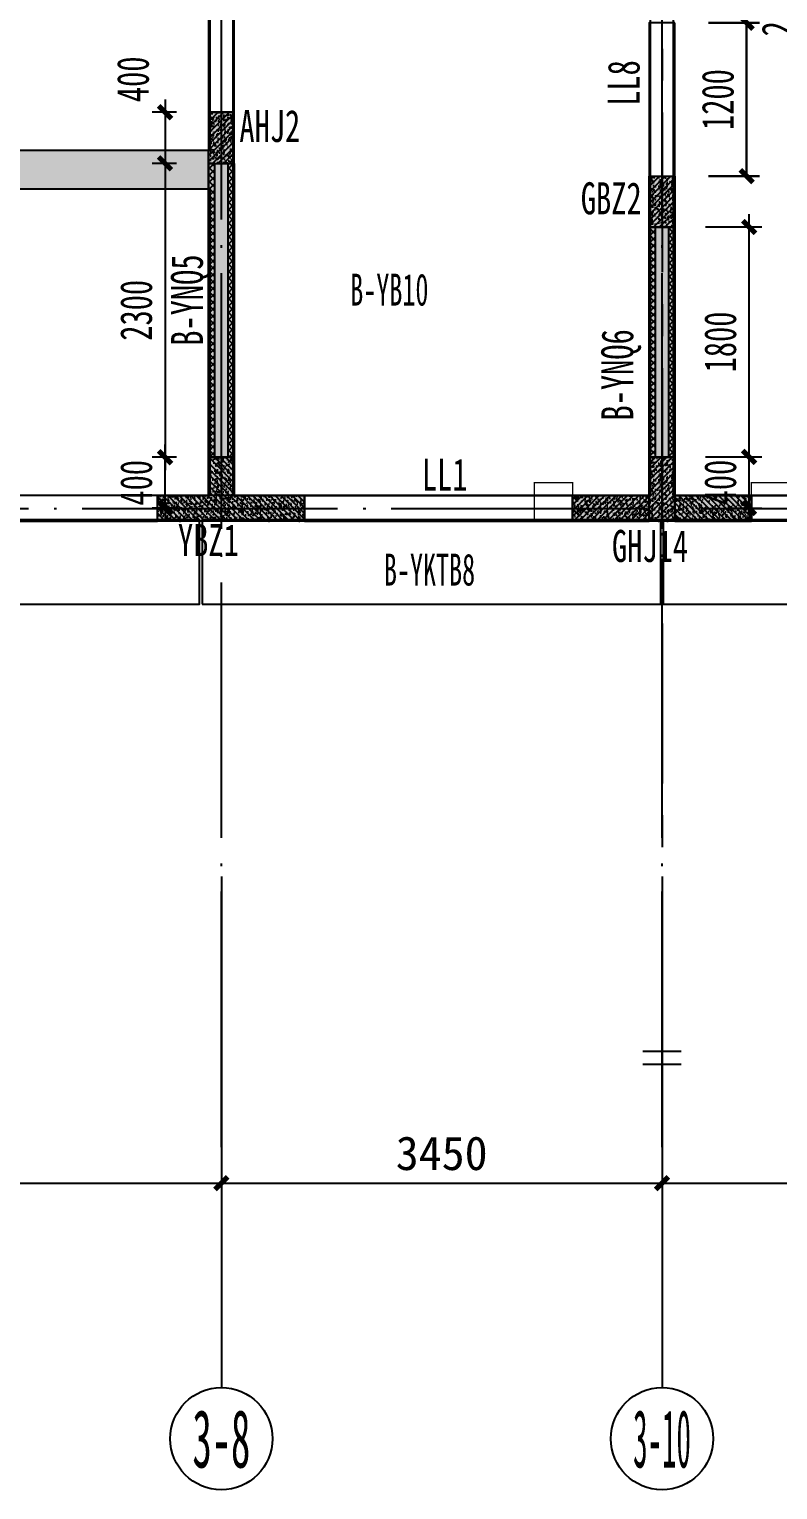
# Model space of a CAD drawing. Extents: x -3200781797 to -8106663, y 494714 to 1244925.
# Drawn here: x -8154755 to -8148894, y 998156 to 1009588 of the extents above; entities that cross this region are included whole.
import ezdxf
from ezdxf.enums import TextEntityAlignment as Align
from ezdxf.xclip import XClip

# ---------------------------------------------------------------- set-up
doc = ezdxf.new("R2010")
doc.units = 0
doc.header["$LTSCALE"] = 1000
doc.header["$MEASUREMENT"] = 0
doc.header["$XCLIPFRAME"] = 0
for name, pattern in [('120-墙体$0$CONTINOUS', [0]), ('3#-轴线$0$DOTE', [2.42, 2, -0.2, 0.02, -0.2]), ('3#4#5#$0$DASH', [0.35, 0.25, -0.1]), ('4#-标准层$0$CENTER', [2, 1.25, -0.25, 0.25, -0.25]), ('4#-标准层$0$CONTINOUS', [0]), ('DASH', [0.35, 0.25, -0.1])]:
    doc.linetypes.add(name, pattern=pattern)
doc.layers.get('Defpoints').update_dxf_attribs({"color": 30, "linetype": 'DASH'})
for name, color, linetype in [('120-墙体$0$S-WALL', 40, 'Continuous'), ('120-墙体$0$S-WALL-BEAM', 120, 'Continuous'), ('120-墙体$0$S-WALL-COLU', 252, '120-墙体$0$CONTINOUS'), ('120-墙体$0$S-WALL-COLU-HATC', 16, 'Continuous'), ('120-墙体$0$S-WALL-HATC', 253, 'Continuous'), ('3#-轴线$0$3#-轴号$0$A-ANNO-AXIS-CIRC', 3, 'Continuous'), ('3#-轴线$0$3#-轴号$0$A-ANNO-AXIS-TEXT', 7, 'Continuous'), ('3#-轴线$0$3#-轴号$0$A-ANNO-DIMS', 3, 'Continuous'), ('3#-轴线$0$A-ANNO-DOTE', 10, '3#-轴线$0$DOTE'), ('3#-轴线$0$AXIS_TEXT', 7, 'Continuous'), ('3#4#5#$0$DIM', 3, 'Continuous'), ('3#4#5#$0$PC-SLAB', 6, '3#4#5#$0$DASH'), ('3#4#5#$0$S-ANNO-TEXT', 7, 'Continuous'), ('3#4#5#$0$S-PC-FQ-NYQ', 4, 'Continuous'), ('3#4#5#$0$S-PC-FQ-WYQ', 4, 'Continuous'), ('3#4#5#$0$S-PC-SLAB', 6, 'Continuous'), ('3#4#5#$0$S-WALL-HATC', 253, 'Continuous'), ('4#-标准层$0$S-WALL', 40, 'Continuous'), ('4#-标准层$0$S-WALL-BEAM', 120, 'Continuous'), ('4#-标准层$0$S-WALL-COLU', 252, '4#-标准层$0$CONTINOUS'), ('4#-标准层$0$S-WALL-COLU-HATC', 16, 'Continuous'), ('4#-标准层$0$S-WALL-HATC', 253, 'Continuous'), ('4#-标准层$0$THIN', 7, 'Continuous'), ('DIM', 3, 'Continuous'), ('S-PC-FQ-WYQ', 4, 'Continuous'), ('S-WALL-BEAM-TEXT', 2, 'Continuous'), ('S-WALL-COLU-TEXT', 2, 'Continuous')]:
    doc.layers.add(name, color=color, linetype=linetype)
doc.layers.add('设备条件', color=5, linetype='Continuous', lineweight=30)
doc.styles.add('3#-轴线$0$3#-轴号$0$_TCH_AXIS', font='')
doc.styles.add('3#-轴线$0$3#-轴号$0$_TCH_DIM_T3', font='')
doc.styles.add('3#-轴线$0$COMPLEX', font='COMPLEX')
doc.styles.add('3#4#5#$0$外部参照 1$0$宋体', font='', dxfattribs={"width": 0.8})
doc.styles.add('3#4#5#$0$宋体', font='', dxfattribs={"width": 0.8})
doc.styles.add('3#4#5#$0$楷体', font='', dxfattribs={"width": 0.7})
doc.styles.add('TSSD_Dimension', font='', dxfattribs={"width": 0.7})
doc.styles.add('楷体GB312', font='', dxfattribs={"width": 0.8})
doc.styles.get('3#-轴线$0$3#-轴号$0$_TCH_AXIS').set_extended_font_data('SimSun')
doc.styles.get('3#-轴线$0$3#-轴号$0$_TCH_DIM_T3').set_extended_font_data('SimSun')
doc.styles.get('3#4#5#$0$外部参照 1$0$宋体').set_extended_font_data('SimSun')
doc.styles.get('3#4#5#$0$宋体').set_extended_font_data('SimSun')
doc.styles.get('3#4#5#$0$楷体').set_extended_font_data('KaiTi_GB2312')
doc.styles.get('TSSD_Dimension').set_extended_font_data('KaiTi_GB2312')
doc.styles.get('楷体GB312').set_extended_font_data('楷体_GB2312')
doc.dimstyles.new('3#-轴线$0$3#-轴号$0$_TCH_ARCH&&100', dxfattribs={"dimtxt": 264.345992, "dimasz": 100, "dimexe": 250, "dimexo": 300, "dimgap": 100, "dimtad": 1, "dimdec": 0, "dimzin": 0, "dimdsep": 46, "dimtxsty": '3#-轴线$0$3#-轴号$0$_TCH_DIM_T3', "dimblk": '3#-轴线$0$3#-轴号$0$_ArchTick', "dimcen": 0.09, "dimclrt": 7, "dimazin": 2, "dimtfac": 1, "dimtdec": 0, "dimtix": 1, "dimtmove": 2, "dimatfit": 3, "dimfxl": 100, "dimtolj": 1, "dimtzin": 0, "dimarcsym": 0})
doc.dimstyles.new('3#4#5#$0$TSSD_100_100', dxfattribs={"dimtxt": 250, "dimasz": 100, "dimexe": 100, "dimexo": 250, "dimgap": 100, "dimtad": 1, "dimdec": 0, "dimzin": 0, "dimdsep": 46, "dimtxsty": '3#4#5#$0$楷体', "dimblk": '3#4#5#$0$_ArchTick', "dimcen": 0, "dimdle": 100, "dimclrt": 7, "dimadec": 0, "dimazin": 0, "dimtfac": 1, "dimtdec": 0, "dimtix": 1, "dimtmove": 2, "dimatfit": 3, "dimfxl": 1, "dimtolj": 1, "dimtzin": 0, "dimarcsym": 0})
doc.dimstyles.new('TSSD_100_100$0', dxfattribs={"dimtxt": 250, "dimasz": 100, "dimexe": 100, "dimexo": 0, "dimgap": 100, "dimtad": 1, "dimdec": 0, "dimzin": 0, "dimdsep": 46, "dimtxsty": 'TSSD_Dimension', "dimblk1": 'ARCHTICK', "dimblk2": 'ARCHTICK', "dimsah": 1, "dimcen": 0, "dimclrt": 7, "dimadec": 0, "dimazin": 0, "dimtfac": 1, "dimtdec": 0, "dimtix": 1, "dimtmove": 2, "dimatfit": 3, "dimldrblk": 'ARCHTICK', "dimfxl": 300, "dimfxlon": 1, "dimtvp": 0.7, "dimtolj": 1, "dimtzin": 0, "dimarcsym": 0})

# ---------------------------------------------------------------- blocks, each defined once
blk = doc.blocks.new('ll-2f')
at = {"layer": 'S-WALL-BEAM-TEXT', "style": '楷体GB312', "width": 0.7}
blk.add_text('LL8', height=250, rotation=90, dxfattribs=at).set_placement((-8394249, 770020))
blk.add_text('LL1', height=250, dxfattribs=at).set_placement((-8395954, 767009))
blk = doc.blocks.new('A$C2b8e3595')
at = {"layer": 'S-WALL-COLU-TEXT', "const_width": 10}
for points in [[(19900, -10900), (20200, -10900), (20200, -11200), (19900, -11200)], [(21600, -10900), (21900, -10900), (21900, -11200), (21600, -11200)]]:
    blk.add_lwpolyline(points, close=True, dxfattribs=at)
blk = doc.blocks.new('an-4')
at = {"layer": 'S-WALL-COLU-TEXT', "style": '楷体GB312', "width": 0.7}
for s, p in [('AHJ2', (-8455666, 763062)), ('GBZ2', (-8452993, 762496)), ('YBZ1', (-8456147, 759821)), ('GHJ14', (-8452749, 759775))]:
    blk.add_text(s, height=250, dxfattribs=at).set_placement(p)
blk = doc.blocks.new('_ArchTick')
at = {"color": 0, "linetype": 'ByBlock', "const_width": 0.4}
blk.add_lwpolyline([(-0.5, -0.5), (0.5, 0.5)], dxfattribs=at)
blk = doc.blocks.new('*D1495')
at = {"layer": 'Defpoints', "color": 0, "transparency": 16777216}
for p in [(-8393974, 770869), (-8393974, 770669), (-8393411, 770669)]:
    blk.add_point(p, dxfattribs=at)
at = {"layer": 'DIM', "color": 0, "lineweight": -2, "transparency": 16777216}
for p, q in [((-8393411, 770869), (-8393411, 770969)), ((-8393711, 770869), (-8393311, 770869)), ((-8393411, 770869), (-8393411, 770669)), ((-8393711, 770669), (-8393311, 770669)), ((-8393411, 770669), (-8393411, 770569))]:
    blk.add_line(p, q, dxfattribs=at)
at = {"layer": 'DIM', "color": 0, "lineweight": -2, "transparency": 16777216, "xscale": 100, "yscale": 100, "zscale": 100}
for p, rotation in [((-8393411, 770869), 270), ((-8393411, 770669), 90)]:
    blk.add_blockref('_ArchTick', p, dxfattribs=dict(at, rotation=rotation))
at = {"layer": 'DIM', "color": 7, "transparency": 16777216, "insert": (-8393167, 770742), "char_height": 250, "attachment_point": 5, "rotation": 90, "style": 'TSSD_Dimension'}
blk.add_mtext('\\A1;200', dxfattribs=at)
blk = doc.blocks.new('*D1496')
at = {"layer": 'Defpoints', "color": 0, "transparency": 16777216}
for p in [(-8393974, 770669), (-8393974, 769469), (-8393411, 769469)]:
    blk.add_point(p, dxfattribs=at)
at = {"layer": 'DIM', "color": 0, "lineweight": -2, "transparency": 16777216}
for p, q in [((-8393711, 770669), (-8393311, 770669)), ((-8393411, 770669), (-8393411, 769469)), ((-8393711, 769469), (-8393311, 769469))]:
    blk.add_line(p, q, dxfattribs=at)
at = {"layer": 'DIM', "color": 0, "lineweight": -2, "transparency": 16777216, "xscale": 100, "yscale": 100, "zscale": 100}
for p, rotation in [((-8393411, 770669), 90), ((-8393411, 769469), 270)]:
    blk.add_blockref('_ArchTick', p, dxfattribs=dict(at, rotation=rotation))
at = {"layer": 'DIM', "color": 7, "transparency": 16777216, "insert": (-8393636, 770069), "char_height": 250, "attachment_point": 5, "rotation": 90, "style": 'TSSD_Dimension'}
blk.add_mtext('\\A1;1200', dxfattribs=at)
blk = doc.blocks.new('3#4#5#$0$_ArchTick')
at = {"color": 0, "linetype": 'ByBlock', "const_width": 0.4}
blk.add_lwpolyline([(-0.5, -0.5), (0.5, 0.5)], dxfattribs=at)
blk = doc.blocks.new('*D3529')
at = {"layer": '3#4#5#$0$DIM', "color": 0, "lineweight": -2, "transparency": 16777216}
for p, q in [((17109, -8000), (17109, -8600)), ((17200, -8100), (17009, -8100)), ((17200, -8500), (17009, -8500))]:
    blk.add_line(p, q, dxfattribs=at)
at = {"layer": 'Defpoints', "color": 0, "transparency": 16777216}
for p in [(17450, -8100), (17109, -8500), (17450, -8500)]:
    blk.add_point(p, dxfattribs=at)
at = {"layer": '3#4#5#$0$DIM', "color": 0, "lineweight": -2, "transparency": 16777216, "xscale": 100, "yscale": 100, "zscale": 100}
for p, rotation in [((17109, -8100), 90), ((17109, -8500), 270)]:
    blk.add_blockref('3#4#5#$0$_ArchTick', p, dxfattribs=dict(at, rotation=rotation))
at = {"layer": '3#4#5#$0$DIM', "color": 7, "transparency": 16777216, "insert": (16859, -7842), "char_height": 250, "attachment_point": 5, "rotation": 90, "style": '3#4#5#$0$楷体'}
blk.add_mtext('\\A1;400', dxfattribs=at)
blk = doc.blocks.new('*D3530')
at = {"layer": '3#4#5#$0$DIM', "color": 0, "lineweight": -2, "transparency": 16777216}
for p, q in [((17109, -8400), (17109, -10900)), ((17200, -8500), (17009, -8500)), ((17200, -10800), (17009, -10800))]:
    blk.add_line(p, q, dxfattribs=at)
at = {"layer": 'Defpoints', "color": 0, "transparency": 16777216}
for p in [(17450, -8500), (17109, -10800), (17450, -10800)]:
    blk.add_point(p, dxfattribs=at)
at = {"layer": '3#4#5#$0$DIM', "color": 0, "lineweight": -2, "transparency": 16777216, "xscale": 100, "yscale": 100, "zscale": 100}
for p, rotation in [((17109, -8500), 90), ((17109, -10800), 270)]:
    blk.add_blockref('3#4#5#$0$_ArchTick', p, dxfattribs=dict(at, rotation=rotation))
at = {"layer": '3#4#5#$0$DIM', "color": 7, "transparency": 16777216, "insert": (16884, -9650), "char_height": 250, "attachment_point": 5, "rotation": 90, "style": '3#4#5#$0$楷体'}
blk.add_mtext('\\A1;2300', dxfattribs=at)
blk = doc.blocks.new('3#4#5#$0$B-YNQ5')
at = {"layer": '3#4#5#$0$S-PC-FQ-WYQ'}
h = blk.add_hatch(dxfattribs=at)
h.set_pattern_fill('ANSI37', color=256, scale=12, angle=90)
h.set_pattern_definition([(135, (-700179.375, 889530.456), (-26.9407684, -26.9407684), []), (225, (-700179.375, 889530.456), (26.9407684, -26.9407684), [])])
h.paths.add_polyline_path([(161623, 374629), (161673, 374629), (161673, 376929), (161623, 376929)])
h = blk.add_hatch(dxfattribs=at)
h.set_pattern_fill('ANSI37', color=256, scale=12, angle=90)
h.set_pattern_definition([(135, (-700029.375, 889530.456), (-26.9407684, -26.9407684), []), (225, (-700029.375, 889530.456), (26.9407684, -26.9407684), [])])
h.paths.add_polyline_path([(161773, 374629), (161823, 374629), (161823, 376929), (161773, 376929)])
for points in [[(161623, 374629), (161673, 374629), (161673, 376929), (161623, 376929)], [(161623, 376929), (161823, 376929), (161823, 374629), (161623, 374629)], [(161773, 374629), (161823, 374629), (161823, 376929), (161773, 376929)]]:
    blk.add_lwpolyline(points, close=True, dxfattribs=at)
blk = doc.blocks.new('*D3531')
at = {"layer": '3#4#5#$0$DIM', "color": 0, "lineweight": -2, "transparency": 16777216}
for p, q in [((21682, -10898), (21682, -8898)), ((21340, -8998), (21782, -8998)), ((21340, -10798), (21782, -10798))]:
    blk.add_line(p, q, dxfattribs=at)
at = {"layer": 'Defpoints', "color": 0, "transparency": 16777216}
for p in [(21090, -8998), (21682, -8998), (21090, -10798)]:
    blk.add_point(p, dxfattribs=at)
at = {"layer": '3#4#5#$0$DIM', "color": 0, "lineweight": -2, "transparency": 16777216, "xscale": 100, "yscale": 100, "zscale": 100}
for p, rotation in [((21682, -8998), 90), ((21682, -10798), 270)]:
    blk.add_blockref('3#4#5#$0$_ArchTick', p, dxfattribs=dict(at, rotation=rotation))
at = {"layer": '3#4#5#$0$DIM', "color": 7, "transparency": 16777216, "insert": (21457, -9898), "char_height": 250, "attachment_point": 5, "rotation": 90, "style": '3#4#5#$0$楷体'}
blk.add_mtext('\\A1;1800', dxfattribs=at)
blk = doc.blocks.new('3#4#5#$0$B-YNQ6')
at = {"layer": '3#4#5#$0$S-PC-FQ-WYQ'}
h = blk.add_hatch(dxfattribs=at)
h.set_pattern_fill('ANSI37', color=256, scale=12, angle=270)
h.set_pattern_definition([(315, (748344.91, -190163.03), (26.9407684, 26.9407684), []), (45, (748344.91, -190163.03), (-26.9407684, 26.9407684), [])])
h.paths.add_polyline_path([(-113458, 324388), (-113508, 324388), (-113508, 322588), (-113458, 322588)])
h = blk.add_hatch(dxfattribs=at)
h.set_pattern_fill('ANSI37', color=256, scale=12, angle=270)
h.set_pattern_definition([(315, (748494.91, -190163.03), (26.9407684, 26.9407684), []), (45, (748494.91, -190163.03), (-26.9407684, 26.9407684), [])])
h.paths.add_polyline_path([(-113308, 324388), (-113358, 324388), (-113358, 322588), (-113308, 322588)])
for points in [[(-113458, 324388), (-113508, 324388), (-113508, 322588), (-113458, 322588)], [(-113308, 322588), (-113508, 322588), (-113508, 324388), (-113308, 324388)], [(-113308, 324388), (-113358, 324388), (-113358, 322588), (-113308, 322588)]]:
    blk.add_lwpolyline(points, close=True, dxfattribs=at)
blk = doc.blocks.new('*D3513')
at = {"layer": '3#4#5#$0$DIM', "color": 0, "lineweight": -2, "transparency": 16777216}
for p, q in [((17109, -10800), (17109, -10700)), ((17200, -10800), (17009, -10800)), ((17109, -11200), (17109, -10800)), ((17200, -11200), (17009, -11200)), ((17109, -11200), (17109, -11300))]:
    blk.add_line(p, q, dxfattribs=at)
at = {"layer": 'Defpoints', "color": 0, "transparency": 16777216}
for p in [(17109, -10800), (17450, -10800), (17450, -11200)]:
    blk.add_point(p, dxfattribs=at)
at = {"layer": '3#4#5#$0$DIM', "color": 0, "lineweight": -2, "transparency": 16777216, "xscale": 100, "yscale": 100, "zscale": 100}
for p, rotation in [((17109, -10800), 270), ((17109, -11200), 90)]:
    blk.add_blockref('3#4#5#$0$_ArchTick', p, dxfattribs=dict(at, rotation=rotation))
at = {"layer": '3#4#5#$0$DIM', "color": 7, "transparency": 16777216, "insert": (16884, -11000), "char_height": 250, "attachment_point": 5, "rotation": 90, "style": '3#4#5#$0$楷体'}
blk.add_mtext('\\A1;400', dxfattribs=at)
blk = doc.blocks.new('*D3520')
at = {"layer": '3#4#5#$0$DIM', "color": 0, "lineweight": -2, "transparency": 16777216}
for p, q in [((21682, -10798), (21682, -10698)), ((21513, -10798), (21782, -10798)), ((21682, -11198), (21682, -10798)), ((21513, -11198), (21782, -11198)), ((21682, -11198), (21682, -11298))]:
    blk.add_line(p, q, dxfattribs=at)
at = {"layer": 'Defpoints', "color": 0, "transparency": 16777216}
for p in [(21263, -10798), (21682, -10798), (21263, -11198)]:
    blk.add_point(p, dxfattribs=at)
at = {"layer": '3#4#5#$0$DIM', "color": 0, "lineweight": -2, "transparency": 16777216, "xscale": 100, "yscale": 100, "zscale": 100}
for p, rotation in [((21682, -10798), 270), ((21682, -11198), 90)]:
    blk.add_blockref('3#4#5#$0$_ArchTick', p, dxfattribs=dict(at, rotation=rotation))
at = {"layer": '3#4#5#$0$DIM', "color": 7, "transparency": 16777216, "insert": (21457, -10998), "char_height": 250, "attachment_point": 5, "rotation": 90, "style": '3#4#5#$0$楷体'}
blk.add_mtext('\\A1;400', dxfattribs=at)
blk = doc.blocks.new('3#4#5#$0$ban3')
at = {"layer": '3#4#5#$0$S-WALL-HATC', "ltscale": 100}
h = blk.add_hatch(dxfattribs=at)
h.set_pattern_fill('AR-CONC', color=256, scale=25, angle=-270, style=0)
h.set_pattern_definition([(140, (-37341055835.12, -2020437159.28), (15.68803374565, 179.3150456502), [18.75, -206.25]), (85, (-37341055835.12, -2020437159.28), (-188.048033425, -34.68783340325), [15, -165]), (190.4514, (-37341055833.81, -2020437144.34), (-172.3598855152, 144.6273454285), [15.9350475, -175.285528]), (136.1842, (-37341055885.12, -2020437159.28), (41.3797535823, 266.8102621564), [28.125, -309.375]), (186.6356, (-37341055881.67, -2020437137.04), (-243.5294677251, 233.6656763872), [23.902572, -262.92825]), (81.1842, (-37341055885.12, -2020437159.28), (-243.5296502313, 233.6654862834), [22.5, -247.5]), (111, (-37341055872.62, -2020437134.28), (100.65472266633, 149.2267630296), [18.75, -206.25]), (56, (-37341055872.62, -2020437134.28), (-181.2875112617, 60.8288329804), [15, -165]), (161.4514, (-37341055864.23, -2020437121.84), (-80.6326241775, 210.0556571454), [15.9350475, -175.285528]), (127.5, (-37341055835.116, -2020437159.28), (-83.22346345783, 3.03996382932), [0, -163, 0, -167.5, 0, -165.625]), (97.5, (-37341055835.12, -2020437159.28), (-98.6029279706, 65.76738436054), [0, -95.5, 0, -159.25, 0, -63.125]), (57.5, (-37341055835.116, -2020437215.03), (5.6387179336, 133.4556090431), [0, -62.5, 0, -195, 0, -258.75]), (47.5, (-37341055835.12, -2020437240.03), (-25.02624558308, 145.7965423356), [0, -81.25, 0, -129.5, 0, -183.75])])
h.paths.add_polyline_path([(-214482, 404475), (-214482, 404775), (-221282, 404775), (-221282, 404475)])
at = {"layer": '3#4#5#$0$S-PC-SLAB'}
blk.add_lwpolyline([(-214472, 407075), (-214472, 404775), (-221292, 404775), (-221292, 405875), (-220092, 405875), (-220092, 407075), (-214472, 407075)], dxfattribs=at)
for points in [[(-214292, 402076), (-211022, 402076), (-211022, 406076), (-214292, 406076)], [(-214472, 402075), (-221292, 402075), (-221292, 404475), (-214472, 404475)]]:
    blk.add_lwpolyline(points, close=True, dxfattribs=at)
at = {"layer": '3#4#5#$0$S-WALL-HATC', "ltscale": 100}
blk.add_lwpolyline([(-214482, 404475), (-214482, 404775), (-221282, 404775), (-221282, 404475)], close=True, dxfattribs=at)
blk = doc.blocks.new('3#4#5#$0$5#')
at = {"layer": '3#4#5#$0$S-ANNO-TEXT'}
blk.add_blockref('3#4#5#$0$ban3', (378829, -247400), dxfattribs=at)
at = {"layer": '3#4#5#$0$S-ANNO-TEXT', "xscale": -1}
blk.add_blockref('3#4#5#$0$ban3', (-43035, -247400), dxfattribs=at)
at = {"layer": '3#4#5#$0$PC-SLAB', "linetype": 'ByBlock', "style": '3#4#5#$0$外部参照 1$0$宋体', "width": 0.6}
blk.add_text('B-YB10', height=250, dxfattribs=at).set_placement((165762, 156285), align=Align.MIDDLE)
blk = doc.blocks.new('3#4#5#$0$3#屋顶层悬挑板')
at = {"layer": '3#4#5#$0$S-PC-SLAB'}
for points in [[(157963, 317939), (161553, 317939), (161553, 318599), (157963, 318599)], [(161573, 317939), (165163, 317939), (165163, 318599), (161573, 318599)], [(165183, 317939), (168773, 317939), (168773, 318599), (165183, 318599)]]:
    blk.add_lwpolyline(points, close=True, dxfattribs=at)
at = {"layer": '3#4#5#$0$PC-SLAB', "linetype": 'ByBlock', "style": '3#4#5#$0$外部参照 1$0$宋体', "width": 0.6}
blk.add_text('B-YKTB8', height=250, dxfattribs=at).set_placement((163353, 318207), align=Align.MIDDLE)
blk = doc.blocks.new('120-墙体')
at = {"layer": '120-墙体$0$S-WALL-COLU-HATC'}
h = blk.add_hatch(dxfattribs=at)
h.set_pattern_fill('AR-CONC', color=256, scale=10)
h.set_pattern_definition([(50, (9687.075, -245657.834), (71.726018, -6.275213), [7.5, -82.5]), (355, (9687.075, -245657.834), (-13.875133, 75.219213), [6, -66]), (100.4514, (9693.05, -245658.36), (57.850938, 68.943954), [6.37402, -70.114211]), (46.1842, (9687.075, -245637.83), (106.724105, -16.5519), [11.25, -123.75]), (96.6356, (9695.97, -245639.21), (93.46627, 97.411787), [9.56103, -105.1713]), (351.1842, (9687.08, -245637.83), (93.466195, 97.41186), [9, -99]), (21, (9697.075, -245642.834), (59.690705, -40.261889), [7.5, -82.5]), (326, (9697.075, -245642.834), (24.331533, 72.515005), [6, -66]), (71.4514, (9702.05, -245646.19), (84.022263, 32.25305), [6.37402, -70.114211]), (37.5, (9687.075, -245657.834), (1.2159855, 33.2893854), [0, -65.2, 0, -67, 0, -66.25]), (7.5, (9687.075, -245657.834), (26.306954, 39.441171), [0, -38.2, 0, -63.7, 0, -25.25]), (327.5, (9664.775, -245657.834), (53.3822436, -2.2554872), [0, -25, 0, -78, 0, -103.5]), (317.5, (9654.775, -245657.834), (58.318617, 10.010498), [0, -32.5, 0, -51.8, 0, -73.5])])
h.paths.add_polyline_path([(-2550, -8000), (-2750, -8000), (-2750, -8400), (-2550, -8400)])
h = blk.add_hatch(dxfattribs=at)
h.set_pattern_fill('ANSI31', color=256, scale=250, style=0)
h.set_pattern_definition([(45, (9687.075, -245657.834), (-22.097087, 22.097087), [])])
h.paths.add_polyline_path([(-2750, -8400), (-2550, -8400), (-2550, -8000), (-2750, -8000)])
h = blk.add_hatch(dxfattribs=at)
h.set_pattern_fill('AR-CONC', color=256, scale=10, angle=90)
h.set_pattern_definition([(140, (224491.51, 4537.05), (6.275213, 71.726018), [7.5, -82.5]), (85, (224491.51, 4537.05), (-75.219213, -13.875133), [6, -66]), (190.4514, (224492.036, 4543.03), (-68.943954, 57.850938), [6.37402, -70.114211]), (136.1842, (224471.51, 4537.05), (16.5519, 106.724105), [11.25, -123.75]), (186.6356, (224472.89, 4545.95), (-97.411787, 93.46627), [9.56103, -105.1713]), (81.1842, (224471.51, 4537.05), (-97.41186, 93.466195), [9, -99]), (111, (224476.51, 4547.05), (40.261889, 59.690705), [7.5, -82.5]), (56, (224476.51, 4547.05), (-72.515005, 24.331533), [6, -66]), (161.4514, (224479.87, 4552.03), (-32.25305, 84.022263), [6.37402, -70.114211]), (127.5, (224491.513, 4537.052), (-33.2893854, 1.2159855), [0, -65.2, 0, -67, 0, -66.25]), (97.5, (224491.513, 4537.052), (-39.441171, 26.306954), [0, -38.2, 0, -63.7, 0, -25.25]), (57.5, (224491.513, 4514.752), (2.2554872, 53.3822436), [0, -25, 0, -78, 0, -103.5]), (47.5, (224491.513, 4504.752), (-10.010498, 58.318617), [0, -32.5, 0, -51.8, 0, -73.5])])
h.paths.add_polyline_path([(-2550, -11000), (-2000, -11000), (-2000, -11200), (-2750, -11200), (-3150, -11200), (-3150, -11000), (-2750, -11000), (-2750, -10700), (-2550, -10700)])
h = blk.add_hatch(dxfattribs=at)
h.set_pattern_fill('ANSI31', color=256, scale=250, angle=90, style=0)
h.set_pattern_definition([(135, (224491.513, 4537.052), (-22.097087, -22.097087), [])])
h.paths.add_polyline_path([(-2550, -11000), (-2000, -11000), (-2000, -11200), (-2750, -11200), (-3150, -11200), (-3150, -11000), (-2750, -11000), (-2750, -10700), (-2550, -10700)])
h = blk.add_hatch(dxfattribs=at)
h.set_pattern_fill('AR-CONC', color=256, scale=10)
h.set_pattern_definition([(50, (-8104.75, -252107.815), (71.726018, -6.275213), [7.5, -82.5]), (355, (-8104.75, -252107.815), (-13.875133, 75.219213), [6, -66]), (100.4514, (-8098.77, -252108.34), (57.850938, 68.943954), [6.37402, -70.114211]), (46.1842, (-8104.75, -252087.815), (106.724105, -16.5519), [11.25, -123.75]), (96.6356, (-8095.86, -252089.19), (93.46627, 97.411787), [9.56103, -105.1713]), (351.1842, (-8104.75, -252087.82), (93.466195, 97.41186), [9, -99]), (21, (-8094.75, -252092.815), (59.690705, -40.261889), [7.5, -82.5]), (326, (-8094.75, -252092.815), (24.331533, 72.515005), [6, -66]), (71.4514, (-8089.775, -252096.17), (84.022263, 32.25305), [6.37402, -70.114211]), (37.5, (-8104.75, -252107.815), (1.2159855, 33.2893854), [0, -65.2, 0, -67, 0, -66.25]), (7.5, (-8104.75, -252107.815), (26.306954, 39.441171), [0, -38.2, 0, -63.7, 0, -25.25]), (327.5, (-8127.05, -252107.815), (53.3822436, -2.2554872), [0, -25, 0, -78, 0, -103.5]), (317.5, (-8137.05, -252107.815), (58.318617, 10.010498), [0, -32.5, 0, -51.8, 0, -73.5])])
h.paths.add_polyline_path([(100, -11200), (100, -11000), (700, -11000), (700, -11200)])
h = blk.add_hatch(dxfattribs=at)
h.set_pattern_fill('ANSI31', color=256, scale=250, style=0)
h.set_pattern_definition([(45, (-8104.75, -252107.815), (-22.097087, 22.097087), [])])
h.paths.add_polyline_path([(100, -11000), (100, -11200), (700, -11200), (700, -11000)])
at = {"layer": '120-墙体$0$S-WALL-HATC'}
for points in [[(-2550, -11000), (-2550, -8000), (-2750, -8000), (-2750, -11000), (-2650, -11067)], [(-2650, -11067), (-2750, -11000), (-3150, -11000), (-3150, -11200), (-2650, -11200)], [(-2000, -11000), (-2750, -11000), (-2650, -11067), (-2650, -11200), (-2000, -11200)], [(700, -11200), (700, -11000), (100, -11000), (100, -11200)]]:
    blk.add_hatch(color=256, dxfattribs=at).paths.add_polyline_path(points)
at = {"layer": '120-墙体$0$S-WALL'}
for p, q in [((-2750, -7933), (-2750, -10933)), ((-2550, -8000), (-2750, -8000)), ((-2550, -11000), (-2550, -8000)), ((-2750, -11000), (-3150, -11000)), ((-3150, -11200), (-3150, -11000)), ((-2000, -11000), (-2750, -11000)), ((-2000, -11200), (-2000, -11000)), ((-2650, -11200), (-3150, -11200)), ((-2000, -11200), (-2650, -11200))]:
    blk.add_line(p, q, dxfattribs=at)
blk.add_lwpolyline([(700, -11200), (700, -11000), (100, -11000), (100, -11200), (700, -11200)], close=True, dxfattribs=at)
at = {"layer": '120-墙体$0$S-WALL-BEAM'}
for points in [[(-2550, -3300), (-2750, -3300), (-2750, -8000), (-2550, -8000)], [(-6150, -11000), (-6150, -11200), (-3150, -11200), (-3150, -11000)], [(-2000, -11000), (-2000, -11200), (100, -11200), (100, -11000)]]:
    blk.add_lwpolyline(points, close=True, dxfattribs=at)
at = {"layer": '120-墙体$0$S-WALL-COLU', "lineweight": -2}
for points in [[(-2550, -8000), (-2750, -8000), (-2750, -8400), (-2550, -8400)], [(100, -11200), (100, -11000), (700, -11000), (700, -11200)]]:
    blk.add_lwpolyline(points, close=True, dxfattribs=at)
at = {"layer": '120-墙体$0$S-WALL-COLU', "linetype": 'ByBlock'}
blk.add_lwpolyline([(-2550, -11000), (-2000, -11000), (-2000, -11200), (-2750, -11200), (-3150, -11200), (-3150, -11000), (-2750, -11000), (-2750, -10700), (-2550, -10700), (-2550, -11000)], dxfattribs=at)
blk = doc.blocks.new('3#-轴线$0$_AXISO')
blk.add_circle((0, 0), 0.5)
at = {"layer": '3#-轴线$0$AXIS_TEXT', "style": '3#-轴线$0$COMPLEX', "width": 1.041667}
blk.add_attdef('A', text='', height=0.56, dxfattribs=at).set_placement((-0.25, -0.28), (0.25, -0.28), align=Align.FIT)
blk = doc.blocks.new('3#-轴线$0$3#-轴号$0$_ArchTick')
at = {"color": 0, "linetype": 'ByBlock', "const_width": 0.4}
blk.add_lwpolyline([(-0.5, -0.5), (0.5, 0.5)], dxfattribs=at)
blk = doc.blocks.new('*D2028')
at = {"layer": '3#-轴线$0$3#-轴号$0$A-ANNO-DIMS', "color": 0, "lineweight": -2, "transparency": 16777216}
for p, q in [((10450, -15882), (10450, -16632)), ((17450, -15882), (17450, -16632)), ((10450, -16382), (17450, -16382))]:
    blk.add_line(p, q, dxfattribs=at)
at = {"layer": 'Defpoints', "color": 0, "transparency": 16777216}
for p in [(10450, -15582), (17450, -15582), (17450, -16382)]:
    blk.add_point(p, dxfattribs=at)
at = {"layer": '3#-轴线$0$3#-轴号$0$A-ANNO-DIMS', "color": 0, "lineweight": -2, "transparency": 16777216, "xscale": 100, "yscale": 100, "zscale": 100, "rotation": 180}
blk.add_blockref('3#-轴线$0$3#-轴号$0$_ArchTick', (10450, -16382), dxfattribs=at)
at = {"layer": '3#-轴线$0$3#-轴号$0$A-ANNO-DIMS', "color": 0, "lineweight": -2, "transparency": 16777216, "xscale": 100, "yscale": 100, "zscale": 100}
blk.add_blockref('3#-轴线$0$3#-轴号$0$_ArchTick', (17450, -16382), dxfattribs=at)
at = {"layer": '3#-轴线$0$3#-轴号$0$A-ANNO-DIMS', "color": 7, "transparency": 16777216, "insert": (13950, -16149), "char_height": 264.3, "attachment_point": 5, "style": '3#-轴线$0$3#-轴号$0$_TCH_DIM_T3'}
blk.add_mtext('\\A1;7000', dxfattribs=at)
blk = doc.blocks.new('*D2029')
at = {"layer": '3#-轴线$0$3#-轴号$0$A-ANNO-DIMS', "color": 0, "lineweight": -2, "transparency": 16777216}
for p, q in [((17450, -15882), (17450, -16632)), ((20900, -15882), (20900, -16632)), ((17450, -16382), (20900, -16382))]:
    blk.add_line(p, q, dxfattribs=at)
at = {"layer": 'Defpoints', "color": 0, "transparency": 16777216}
for p in [(17450, -15582), (20900, -15582), (20900, -16382)]:
    blk.add_point(p, dxfattribs=at)
at = {"layer": '3#-轴线$0$3#-轴号$0$A-ANNO-DIMS', "color": 0, "lineweight": -2, "transparency": 16777216, "xscale": 100, "yscale": 100, "zscale": 100, "rotation": 180}
blk.add_blockref('3#-轴线$0$3#-轴号$0$_ArchTick', (17450, -16382), dxfattribs=at)
at = {"layer": '3#-轴线$0$3#-轴号$0$A-ANNO-DIMS', "color": 0, "lineweight": -2, "transparency": 16777216, "xscale": 100, "yscale": 100, "zscale": 100}
blk.add_blockref('3#-轴线$0$3#-轴号$0$_ArchTick', (20900, -16382), dxfattribs=at)
at = {"layer": '3#-轴线$0$3#-轴号$0$A-ANNO-DIMS', "color": 7, "transparency": 16777216, "insert": (19175, -16149), "char_height": 264.3, "attachment_point": 5, "style": '3#-轴线$0$3#-轴号$0$_TCH_DIM_T3'}
blk.add_mtext('\\A1;3450', dxfattribs=at)
blk = doc.blocks.new('*D2030')
at = {"layer": '3#-轴线$0$3#-轴号$0$A-ANNO-DIMS', "color": 0, "lineweight": -2, "transparency": 16777216}
for p, q in [((20900, -15882), (20900, -16632)), ((24350, -15882), (24350, -16632)), ((20900, -16382), (24350, -16382))]:
    blk.add_line(p, q, dxfattribs=at)
at = {"layer": 'Defpoints', "color": 0, "transparency": 16777216}
for p in [(20900, -15582), (24350, -15582), (24350, -16382)]:
    blk.add_point(p, dxfattribs=at)
at = {"layer": '3#-轴线$0$3#-轴号$0$A-ANNO-DIMS', "color": 0, "lineweight": -2, "transparency": 16777216, "xscale": 100, "yscale": 100, "zscale": 100, "rotation": 180}
blk.add_blockref('3#-轴线$0$3#-轴号$0$_ArchTick', (20900, -16382), dxfattribs=at)
at = {"layer": '3#-轴线$0$3#-轴号$0$A-ANNO-DIMS', "color": 0, "lineweight": -2, "transparency": 16777216, "xscale": 100, "yscale": 100, "zscale": 100}
blk.add_blockref('3#-轴线$0$3#-轴号$0$_ArchTick', (24350, -16382), dxfattribs=at)
at = {"layer": '3#-轴线$0$3#-轴号$0$A-ANNO-DIMS', "color": 7, "transparency": 16777216, "insert": (22625, -16149), "char_height": 264.3, "attachment_point": 5, "style": '3#-轴线$0$3#-轴号$0$_TCH_DIM_T3'}
blk.add_mtext('\\A1;3450', dxfattribs=at)
blk = doc.blocks.new('bim-f2-4')
at = {"layer": 'DIM'}
dim = blk.add_linear_dim(base=(-8393410.9, 770669.5), p1=(-8393973.6, 770869.5), p2=(-8393973.6, 770669.5), angle=90, dimstyle='TSSD_100_100$0', dxfattribs=at)
dim.commit()
dim.dimension.update_dxf_attribs({"geometry": '*D1495', "text_midpoint": (-8393166.5, 770742.3), "dimtype": 128})
dim = blk.add_linear_dim(base=(-8393410.9, 769469.5), p1=(-8393973.6, 770669.5), p2=(-8393973.6, 769469.5), angle=90, dimstyle='TSSD_100_100$0', dxfattribs=at)
dim.commit()
dim.dimension.update_dxf_attribs({"geometry": '*D1496', "text_midpoint": (-8393635.9, 770069.5)})
blk = doc.blocks.new('3#4#5#$0$A$C53EF3948')
at = {"layer": '3#4#5#$0$S-PC-FQ-WYQ'}
for name, p in [('3#4#5#$0$B-YNQ5', (-144173.2, -385429.3)), ('3#4#5#$0$B-YNQ6', (134407.5, -333388.5))]:
    blk.add_blockref(name, p, dxfattribs=at)
at = {"layer": '3#4#5#$0$S-PC-FQ-NYQ', "style": '3#4#5#$0$宋体', "width": 0.7}
for s, p in [('B-YNQ5', (17280.6, -9927.6)), ('B-YNQ6', (20649.8, -10512.7))]:
    blk.add_text(s, height=250, rotation=90, dxfattribs=at).set_placement(p, align=Align.MIDDLE_LEFT)
at = {"layer": '3#4#5#$0$DIM'}
dim = blk.add_linear_dim(base=(17109.3, -8500.1), p1=(17450, -8100.1), p2=(17450, -8500.1), angle=90, dimstyle='3#4#5#$0$TSSD_100_100', dxfattribs=at)
dim.commit()
dim.dimension.update_dxf_attribs({"geometry": '*D3529', "text_midpoint": (16859.3, -7842.1), "dimtype": 128})
for base, p1, p2, picture, middle in [((17109.3, -10800.2), (17450, -8500.1), (17450, -10800.2), '*D3530', (16884.3, -9650.2)), ((21682.3, -8998.1), (21090, -10798), (21090.2, -8998.1), '*D3531', (21457.3, -9898.1)), ((17109.3, -10800.2), (17450, -11200.2), (17450, -10800.2), '*D3513', (16884.3, -11000.2)), ((21682.3, -10798), (21263.1, -11197.9), (21263.1, -10798), '*D3520', (21457.3, -10998))]:
    dim = blk.add_linear_dim(base=base, p1=p1, p2=p2, angle=90, dimstyle='3#4#5#$0$TSSD_100_100', dxfattribs=at)
    dim.commit()
    dim.dimension.update_dxf_attribs({"geometry": picture, "text_midpoint": middle})
blk = doc.blocks.new('3#-轴线$0$3#-轴号')
at = {"layer": '3#-轴线$0$3#-轴号$0$A-ANNO-AXIS-CIRC'}
for p, q in [((17450, -13981.5), (17450, -17981.5)), ((20900, -13981.5), (20900, -17981.5))]:
    blk.add_line(p, q, dxfattribs=at)
ref = blk.add_blockref('3#-轴线$0$_AXISO', (17450, -18381.5), dxfattribs=dict(at, xscale=800, yscale=800, zscale=800))
ref.add_attrib('A', '3-8', dxfattribs={"layer": '3#-轴线$0$3#-轴号$0$A-ANNO-AXIS-TEXT', "height": 452.55, "style": '3#-轴线$0$3#-轴号$0$_TCH_AXIS', "width": 0.466146}).set_placement((17223.7, -18607.8), (17676.3, -18607.8), align=Align.FIT)
ref = blk.add_blockref('3#-轴线$0$_AXISO', (20900, -18381.5), dxfattribs=dict(at, xscale=800, yscale=800, zscale=800))
ref.add_attrib('A', '3-10', dxfattribs={"layer": '3#-轴线$0$3#-轴号$0$A-ANNO-AXIS-TEXT', "height": 452.55, "style": '3#-轴线$0$3#-轴号$0$_TCH_AXIS', "width": 0.349609}).set_placement((20673.7, -18607.8), (21126.3, -18607.8), align=Align.FIT)
at = {"layer": '3#-轴线$0$3#-轴号$0$A-ANNO-DIMS'}
for p1, p2, picture, middle in [((10450, -15581.5), (17450, -15581.5), '*D2028', (13950, -16149.3)), ((17450, -15581.5), (20900, -15581.5), '*D2029', (19175, -16149.3)), ((20900, -15581.5), (24350, -15581.5), '*D2030', (22625, -16149.3))]:
    dim = blk.add_aligned_dim(p1=p1, p2=p2, distance=-800, dimstyle='3#-轴线$0$3#-轴号$0$_TCH_ARCH&&100', dxfattribs=at)
    dim.commit()
    dim.dimension.update_dxf_attribs({"geometry": picture, "text_midpoint": middle})
blk = doc.blocks.new('3#-轴线')
at = {"layer": '3#-轴线$0$A-ANNO-DOTE'}
for points in [[(20900, -16100), (20900, 5500)], [(17450, -16100), (17450, -3200)], [(-3000, -11100), (44800, -11100)]]:
    blk.add_lwpolyline(points, dxfattribs=at)
blk.add_blockref('3#-轴线$0$3#-轴号', (0, 0))

msp = doc.modelspace()

# ---------------------------------------------------------------- hatches: boundary and pattern name
at = {"layer": '4#-标准层$0$S-WALL-COLU-HATC'}
h = msp.add_hatch(dxfattribs=at)
h.set_pattern_fill('AR-CONC', color=256, scale=10)
h.set_pattern_definition([(50, (-8159258.837, 770780.17), (71.726018, -6.275213), [7.5, -82.5]), (355, (-8159258.84, 770780.17), (-13.875133, 75.219213), [6, -66]), (100.4514, (-8159252.86, 770779.645), (57.850938, 68.943954), [6.37402, -70.114211]), (46.1842, (-8159258.84, 770800.17), (106.724105, -16.5519), [11.25, -123.75]), (96.6356, (-8159249.94, 770798.79), (93.46627, 97.411787), [9.56103, -105.1713]), (351.1842, (-8159258.84, 770800.17), (93.466195, 97.41186), [9, -99]), (21, (-8159248.837, 770795.17), (59.690705, -40.261889), [7.5, -82.5]), (326, (-8159248.84, 770795.17), (24.331533, 72.515005), [6, -66]), (71.4514, (-8159243.86, 770791.81), (84.022263, 32.25305), [6.37402, -70.114211]), (37.5, (-8159258.837, 770780.168), (1.2159855, 33.2893854), [0, -65.2, 0, -67, 0, -66.25]), (7.5, (-8159258.837, 770780.168), (26.306954, 39.441171), [0, -38.2, 0, -63.7, 0, -25.25]), (327.5, (-8159281.137, 770780.168), (53.3822436, -2.2554872), [0, -25, 0, -78, 0, -103.5]), (317.5, (-8159291.137, 770780.17), (58.318617, 10.010498), [0, -32.5, 0, -51.8, 0, -73.5])])
h.paths.add_polyline_path([(-8149900.4, 1008438), (-8149700.4, 1008438), (-8149700.4, 1008038), (-8149900.4, 1008038)])
h = msp.add_hatch(dxfattribs=at)
h.set_pattern_fill('ANSI31', color=256, scale=250, style=0)
h.set_pattern_definition([(45, (-8159258.837, 770780.168), (-22.097087, 22.097087), [])])
h.paths.add_polyline_path([(-8149700.4, 1008438), (-8149900.4, 1008438), (-8149900.4, 1008038), (-8149700.4, 1008038)])
h = msp.add_hatch(dxfattribs=at)
h.set_pattern_fill('AR-CONC', color=256, scale=10)
h.set_pattern_definition([(50, (-8159258.837, 768480.166), (71.726018, -6.275213), [7.5, -82.5]), (355, (-8159258.84, 768480.166), (-13.875133, 75.219213), [6, -66]), (100.4514, (-8159252.86, 768479.64), (57.850938, 68.943954), [6.37402, -70.114211]), (46.1842, (-8159258.84, 768500.17), (106.724105, -16.5519), [11.25, -123.75]), (96.6356, (-8159249.94, 768498.79), (93.46627, 97.411787), [9.56103, -105.1713]), (351.1842, (-8159258.84, 768500.17), (93.466195, 97.41186), [9, -99]), (21, (-8159248.837, 768495.166), (59.690705, -40.261889), [7.5, -82.5]), (326, (-8159248.84, 768495.166), (24.331533, 72.515005), [6, -66]), (71.4514, (-8159243.86, 768491.81), (84.022263, 32.25305), [6.37402, -70.114211]), (37.5, (-8159258.837, 768480.166), (1.2159855, 33.2893854), [0, -65.2, 0, -67, 0, -66.25]), (7.5, (-8159258.837, 768480.166), (26.306954, 39.441171), [0, -38.2, 0, -63.7, 0, -25.25]), (327.5, (-8159281.137, 768480.166), (53.3822436, -2.2554872), [0, -25, 0, -78, 0, -103.5]), (317.5, (-8159291.137, 768480.166), (58.318617, 10.010498), [0, -32.5, 0, -51.8, 0, -73.5])])
h.paths.add_polyline_path([(-8149900.4, 1006238), (-8149700.4, 1006238), (-8149700.4, 1005738), (-8149900.4, 1005738)])
h = msp.add_hatch(dxfattribs=at)
h.set_pattern_fill('ANSI31', color=256, scale=250, style=0)
h.set_pattern_definition([(45, (-8159258.837, 768480.166), (-22.097087, 22.097087), [])])
h.paths.add_polyline_path([(-8149700.4, 1006238), (-8149900.4, 1006238), (-8149900.4, 1005738), (-8149700.4, 1005738)])
at = {"layer": '4#-标准层$0$S-WALL-HATC'}
msp.add_hatch(color=256, dxfattribs=at).paths.add_polyline_path([(-8149700.4, 1005738), (-8149900.4, 1005738), (-8149900.4, 1008438), (-8149700.4, 1008438)])

# ---------------------------------------------------------------- linework, layer by layer
at = {"layer": '4#-标准层$0$S-WALL'}
msp.add_lwpolyline([(-8149700.4, 1005738), (-8149900.4, 1005738), (-8149900.4, 1008438), (-8149700.4, 1008438)], close=True, dxfattribs=at)
at = {"layer": '4#-标准层$0$S-WALL-BEAM'}
msp.add_lwpolyline([(-8149700.4, 1009638), (-8149900.4, 1009638), (-8149900.4, 1008438), (-8149700.4, 1008438)], close=True, dxfattribs=at)
at = {"layer": '4#-标准层$0$S-WALL-COLU', "lineweight": -2}
for points in [[(-8149900.4, 1008438), (-8149700.4, 1008438), (-8149700.4, 1008038), (-8149900.4, 1008038)], [(-8149900.4, 1006238), (-8149700.4, 1006238), (-8149700.4, 1005738), (-8149900.4, 1005738)]]:
    msp.add_lwpolyline(points, close=True, dxfattribs=at)
at = {"layer": '4#-标准层$0$THIN', "linetype": '4#-标准层$0$CENTER'}
msp.add_line((-8149800.4, 1018935.7), (-8149800.4, 1001161.5), dxfattribs=at)
at = {"layer": '4#-标准层$0$THIN'}
for p, q in [((-8149650.4, 1001586.1), (-8149950.4, 1001586.1)), ((-8149650.4, 1001486.1), (-8149950.4, 1001486.1))]:
    msp.add_line(p, q, dxfattribs=at)

# ---------------------------------------------------------------- block references
for name, p in [('3#-轴线', (-8170700.4, 1016938)), ('120-墙体', (-8150600.4, 1016938))]:
    msp.add_blockref(name, p)
at = {"xscale": -1, "rotation": 3.622788229407092e-06}
msp.add_blockref('120-墙体', (-8149000.4, 1016938), dxfattribs=at)
at = {"layer": '3#4#5#$0$S-ANNO-TEXT'}
msp.add_blockref('3#4#5#$0$A$C53EF3948', (-8170800.4, 1017038.1), dxfattribs=at)
at = {"layer": '3#4#5#$0$S-PC-SLAB'}
for name, p in [('3#4#5#$0$5#', (-8317697.2, 851263.1)), ('3#4#5#$0$3#屋顶层悬挑板', (-8314973.6, 687149.6))]:
    msp.add_blockref(name, p, dxfattribs=at)
at = {"layer": 'S-PC-FQ-WYQ'}
ref = msp.add_blockref('ll-2f', (244273.2, 238968.5), dxfattribs=at)
XClip(ref).set_block_clipping_path([(-8416158.4673028719, 765376.3514517639), (-8394073.5909379814, 780531.5277931418)])
ref = msp.add_blockref('an-4', (302556.7, 245643.5), dxfattribs=at)
XClip(ref).set_block_clipping_path([(-8474406.5640215911, 759411.6824837117), (-8451908.4021570701, 759411.6824837117), (-8451908.4021570701, 772237.1964943478), (-8469079.5832904652, 772237.1964943478), (-8469079.5832904652, 770226.4830145218), (-8474406.5640215911, 770226.4830145218)])
at = {"layer": '设备条件'}
ref = msp.add_blockref('bim-f2-4', (244273.2, 238968.5), dxfattribs=at)
XClip(ref).set_block_clipping_path([(-8419465.985436568, 765745.9128921961), (-8391328.8564223144, 781010.023844782)])
msp.add_blockref('A$C2b8e3595', (-8170700.4, 1016938), dxfattribs=at)

doc.saveas('drawing.dxf')
